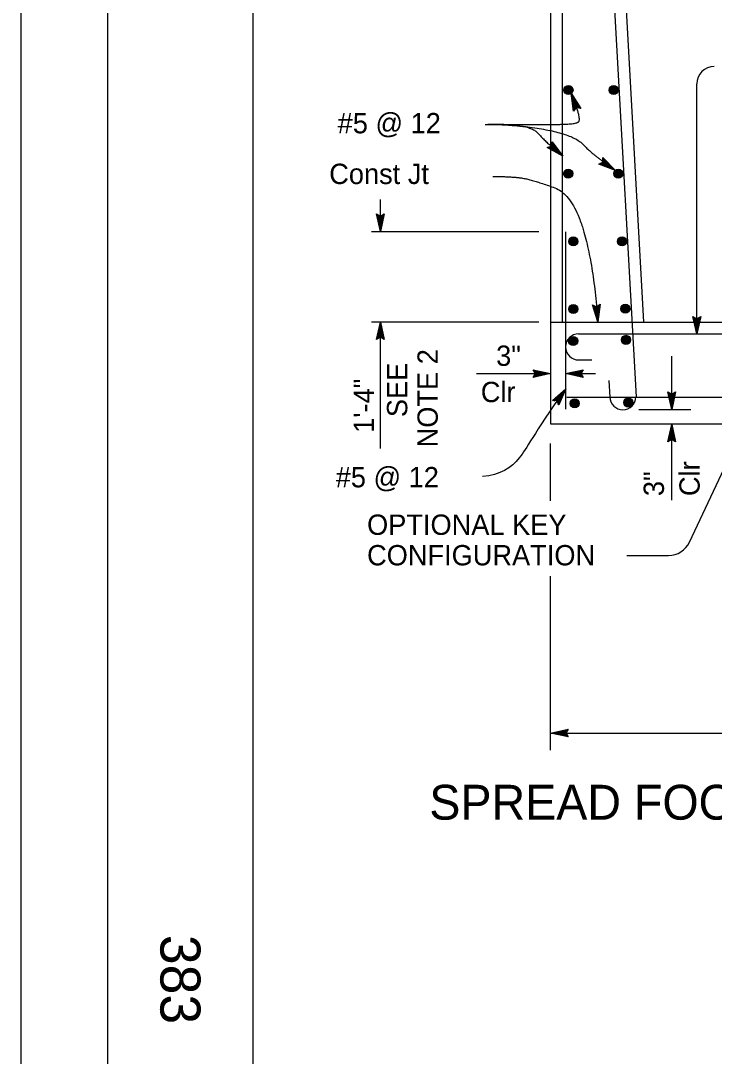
# Model space of a CAD drawing. Extents: x -894 to 866, y -472 to 714.
# Drawn here: x -894 to -655.2, y 97.2 to 453.6 of the extents above; entities that cross this region are included whole.
import ezdxf

# ---------------------------------------------------------------- set-up
doc = ezdxf.new("R2010")
doc.units = 0
for name, color, linetype in [('border_PLOTTING-ELEMENTS', 7, 'Continuous'), ('border_rw_22x34_Cut_Lines', 7, 'Continuous'), ('border_SHEET', 7, 'Continuous'), ('border_WITHIN-BORDER-anno', 7, 'Continuous'), ('str_Concrete-A', 7, 'Continuous'), ('str_Reinforcement-A', 7, 'Continuous'), ('str_Reinforcement-B', 7, 'Continuous'), ('str_Reinforcement-C', 7, 'Continuous'), ('str_Reinforcement-D', 7, 'Continuous'), ('str_Text-A', 7, 'Continuous')]:
    doc.layers.add(name, color=color, linetype=linetype)

msp = doc.modelspace()

# ---------------------------------------------------------------- linework, layer by layer
at = {"layer": 'border_PLOTTING-ELEMENTS'}
for points in [[(-894.04, -472.44), (865.96, -472.44), (865.96, 713.56), (-894.04, 713.56)], [(-864.04, 670.56), (835.96, 670.56), (835.96, -429.44), (-864.04, -429.44)]]:
    msp.add_lwpolyline(points, close=True, dxfattribs=at)
at = {"layer": 'border_rw_22x34_Cut_Lines'}
msp.add_lwpolyline([(-864.04, 670.56), (835.96, 670.56), (835.96, -429.44), (-864.04, -429.44)], close=True, dxfattribs=at)
at = {"layer": 'border_SHEET'}
msp.add_line((-814.04, -404.44), (-814.04, 645.56), dxfattribs=at)
at = {"layer": 'str_Concrete-A'}
for p, q in [((-711.58, 564.86), (-711.58, 314.87)), ((-691.58, 564.86), (-679.58, 349.87)), ((-711.58, 349.87), (-541.59, 349.87)), ((-711.58, 314.87), (-644.08, 314.87))]:
    msp.add_line(p, q, dxfattribs=at)
at = {"layer": 'str_Reinforcement-A'}
for p, q in [((-695.4, 561.44), (-682.15, 324.14)), ((-691.52, 329.84), (-691.2, 324.12))]:
    msp.add_line(p, q, dxfattribs=at)
msp.add_arc((-686.7, 324.25), 4.5, 181.6422, 358.4592, dxfattribs=at)
at = {"layer": 'str_Reinforcement-B'}
for centre, radius in [((-705.44, 429.76), 1.56), ((-689.9, 429.76), 1.56), ((-705.44, 429.76), 1.37), ((-705.44, 429.76), 1.19), ((-705.44, 429.76), 1), ((-705.44, 429.76), 0.812), ((-705.44, 429.76), 0.625), ((-705.44, 429.76), 0.437), ((-705.44, 429.76), 0.187), ((-689.9, 429.76), 1.37), ((-689.9, 429.76), 1.19), ((-689.9, 429.76), 1), ((-689.9, 429.76), 0.812), ((-689.9, 429.76), 0.625), ((-689.9, 429.76), 0.437), ((-689.9, 429.76), 0.187), ((-705.54, 400.98), 1.56), ((-705.54, 400.98), 1.37), ((-705.54, 400.98), 1.19), ((-705.54, 400.98), 1), ((-705.54, 400.98), 0.812), ((-705.54, 400.98), 0.625), ((-705.54, 400.98), 0.437), ((-705.54, 400.98), 0.187), ((-688.31, 400.99), 1.56), ((-688.31, 400.99), 1.37), ((-688.31, 400.99), 1.19), ((-688.31, 400.99), 1), ((-688.31, 400.99), 0.812), ((-688.31, 400.99), 0.625), ((-688.31, 400.99), 0.437), ((-688.31, 400.99), 0.187), ((-703.77, 377.65), 1.56), ((-703.77, 377.65), 1.37), ((-703.77, 377.65), 1.19), ((-703.77, 377.65), 1), ((-703.77, 377.65), 0.812), ((-703.77, 377.65), 0.625), ((-703.77, 377.65), 0.437), ((-703.77, 377.65), 0.187), ((-687.01, 377.65), 1.56), ((-687.01, 377.65), 1.37), ((-687.01, 377.65), 1.19), ((-687.01, 377.65), 1), ((-687.01, 377.65), 0.812), ((-687.01, 377.65), 0.625), ((-687.01, 377.65), 0.437), ((-687.01, 377.65), 0.187), ((-703.78, 354.39), 1.56), ((-703.78, 354.39), 1.37), ((-703.78, 354.39), 1.19), ((-703.78, 354.39), 1), ((-703.78, 354.39), 0.812), ((-703.78, 354.39), 0.625), ((-703.78, 354.39), 0.437), ((-703.78, 354.39), 0.187), ((-685.87, 354.49), 1.56), ((-685.87, 354.49), 1.37), ((-685.87, 354.49), 1.19), ((-685.87, 354.49), 1), ((-685.87, 354.49), 0.812), ((-685.87, 354.49), 0.625), ((-685.87, 354.49), 0.437), ((-685.87, 354.49), 0.187), ((-703.83, 343.41), 1.56), ((-703.83, 343.41), 1.37), ((-703.83, 343.41), 1.19), ((-703.83, 343.41), 1), ((-703.83, 343.41), 0.812), ((-703.83, 343.41), 0.625), ((-703.83, 343.41), 0.437), ((-703.83, 343.41), 0.187), ((-685.65, 343.79), 1.56), ((-685.65, 343.79), 1.37), ((-685.65, 343.79), 1.19), ((-685.65, 343.79), 1), ((-685.65, 343.79), 0.812), ((-685.65, 343.79), 0.625), ((-685.65, 343.79), 0.437), ((-685.65, 343.79), 0.187), ((-703.31, 321.93), 1.56), ((-703.31, 321.93), 1.37), ((-703.31, 321.93), 1.19), ((-703.31, 321.93), 1), ((-703.31, 321.93), 0.812), ((-703.31, 321.93), 0.625), ((-703.31, 321.93), 0.437), ((-703.31, 321.93), 0.187), ((-684.87, 322.23), 1.56), ((-684.87, 322.23), 1.37), ((-684.87, 322.23), 1.19), ((-684.87, 322.23), 1), ((-684.87, 322.23), 0.812), ((-684.87, 322.23), 0.625), ((-684.87, 322.23), 0.437), ((-684.87, 322.23), 0.187)]:
    msp.add_circle(centre, radius, dxfattribs=at)
at = {"layer": 'str_Reinforcement-C'}
for p, q in [((-707.58, 561.61), (-707.58, 349.87)), ((-706.43, 380.98), (-706.43, 319.97))]:
    msp.add_line(p, q, dxfattribs=at)
at = {"layer": 'str_Reinforcement-D'}
for p, q in [((-701.94, 345.87), (-546.36, 345.87)), ((-701.94, 336.87), (-697.43, 336.87)), ((-705.98, 324.01), (-546.36, 324.01))]:
    msp.add_line(p, q, dxfattribs=at)
msp.add_arc((-701.94, 341.37), 4.5, 90, 270, dxfattribs=at)
at = {"layer": 'str_Text-A'}
for p, q in [((-661.24, 345.87), (-661.24, 431.88)), ((-704.53, 428.61), (-702.77, 425.57)), ((-703.74, 422.52), (-704.46, 428.63)), ((-704.46, 428.63), (-704.46, 428.63)), ((-704.46, 428.63), (-701.22, 423.41)), ((-703.47, 422.85), (-704, 427.33)), ((-703.99, 427.32), (-701.64, 423.51)), ((-703.21, 423.19), (-703.55, 426.02)), ((-703.55, 426.02), (-702.02, 423.56)), ((-702.94, 423.47), (-703.09, 424.72)), ((-703.09, 424.72), (-702.44, 423.67)), ((-702.74, 423.72), (-703.74, 422.52)), ((-703.74, 422.52), (-703.74, 422.52)), ((-701.22, 423.41), (-702.74, 423.72)), ((-701.22, 423.41), (-701.22, 423.41)), ((-712.8, 409.94), (-711.32, 410.42)), ((-707.39, 407.02), (-712.8, 409.94)), ((-712.8, 409.94), (-712.8, 409.94)), ((-708.45, 407.93), (-712.39, 410.06)), ((-709.48, 408.83), (-712.03, 410.2)), ((-710.52, 409.73), (-711.61, 410.32)), ((-711.32, 410.42), (-711.05, 411.96)), ((-711.27, 410.74), (-710.52, 409.73)), ((-711.18, 411.12), (-709.48, 408.83)), ((-711.12, 411.55), (-708.43, 407.92)), ((-711.05, 411.96), (-711.05, 411.96)), ((-711.05, 411.96), (-707.39, 407.02)), ((-707.39, 407.02), (-707.39, 407.02)), ((-693.64, 404.95), (-693.57, 406.51)), ((-693.57, 406.51), (-693.57, 406.51)), ((-693.57, 406.51), (-689.29, 402.1)), ((-695.04, 404.28), (-693.64, 404.95)), ((-689.29, 402.1), (-695.04, 404.28)), ((-695.04, 404.28), (-695.04, 404.28)), ((-690.46, 402.86), (-694.64, 404.45)), ((-691.6, 403.62), (-694.3, 404.64)), ((-692.75, 404.38), (-693.91, 404.82)), ((-693.63, 405.28), (-692.75, 404.38)), ((-693.59, 406.1), (-690.44, 402.86)), ((-693.59, 405.67), (-691.6, 403.62)), ((-689.29, 402.1), (-689.29, 402.1)), ((-770.19, 380.98), (-770.19, 392.05)), ((-770.19, 380.98), (-770.19, 392.05)), ((-770.19, 381.11), (-771.52, 387.11)), ((-771.52, 387.11), (-771.52, 387.11)), ((-771.52, 387.11), (-770.19, 386.31)), ((-770.19, 381.11), (-771.52, 387.11)), ((-771.52, 387.11), (-771.52, 387.11)), ((-771.52, 387.11), (-770.19, 386.31)), ((-770.2, 382.5), (-771.16, 386.87)), ((-770.2, 382.5), (-771.16, 386.87)), ((-770.19, 383.87), (-770.82, 386.69)), ((-770.19, 383.87), (-770.82, 386.69)), ((-770.19, 385.25), (-770.46, 386.46)), ((-770.19, 385.25), (-770.46, 386.46)), ((-770.19, 386.31), (-768.85, 387.11)), ((-768.85, 387.11), (-770.19, 381.11)), ((-770.19, 386.31), (-768.85, 387.11)), ((-768.85, 387.11), (-770.19, 381.11)), ((-769.21, 386.89), (-770.19, 382.49)), ((-769.21, 386.89), (-770.19, 382.49)), ((-769.57, 386.66), (-770.19, 383.87)), ((-769.57, 386.66), (-770.19, 383.87)), ((-769.92, 386.48), (-770.19, 385.25)), ((-769.92, 386.48), (-770.19, 385.25)), ((-768.85, 387.11), (-768.85, 387.11)), ((-768.85, 387.11), (-768.85, 387.11)), ((-715.7, 380.98), (-773.27, 380.98)), ((-715.7, 380.98), (-773.27, 380.98)), ((-770.19, 381.11), (-770.19, 381.11)), ((-770.19, 381.11), (-770.19, 381.11)), ((-695.38, 349.94), (-697.2, 355.81)), ((-697.2, 355.81), (-697.2, 355.81)), ((-697.2, 355.81), (-695.81, 355.12)), ((-695.5, 351.32), (-696.82, 355.6)), ((-695.61, 352.69), (-696.46, 355.46)), ((-695.72, 354.07), (-696.09, 355.25)), ((-695.81, 355.12), (-694.54, 356.03)), ((-695.55, 355.32), (-695.72, 354.07)), ((-695.22, 355.52), (-695.61, 352.69)), ((-694.88, 355.78), (-695.5, 351.31)), ((-694.54, 356.03), (-695.38, 349.94)), ((-694.54, 356.03), (-694.54, 356.03)), ((-715.7, 349.87), (-773.27, 349.87)), ((-715.7, 349.87), (-773.27, 349.87)), ((-771.53, 343.87), (-770.19, 349.87)), ((-771.53, 343.87), (-770.19, 349.87)), ((-770.19, 349.87), (-770.19, 349.87)), ((-770.19, 349.87), (-768.86, 343.87)), ((-770.19, 306.43), (-770.19, 349.87)), ((-770.19, 349.87), (-770.19, 349.87)), ((-770.19, 349.87), (-768.86, 343.87)), ((-770.19, 306.43), (-770.19, 349.87)), ((-695.38, 349.94), (-695.38, 349.94)), ((-661.24, 345.87), (-662.57, 351.87)), ((-662.57, 351.87), (-662.57, 351.87)), ((-662.57, 351.87), (-661.24, 351.07)), ((-661.24, 347.26), (-662.21, 351.63)), ((-661.23, 348.63), (-661.86, 351.45)), ((-661.23, 350.01), (-661.5, 351.22)), ((-661.24, 351.07), (-659.9, 351.87)), ((-659.9, 351.87), (-661.24, 345.87)), ((-660.25, 351.65), (-661.23, 347.25)), ((-660.61, 351.42), (-661.23, 348.63)), ((-660.96, 351.24), (-661.23, 350.01)), ((-659.9, 351.87), (-659.9, 351.87)), ((-771.18, 344.08), (-770.19, 348.49)), ((-771.18, 344.08), (-770.19, 348.49)), ((-770.82, 344.32), (-770.2, 347.1)), ((-770.82, 344.32), (-770.2, 347.1)), ((-770.47, 344.49), (-770.2, 345.72)), ((-770.47, 344.49), (-770.2, 345.72)), ((-770.2, 347.1), (-769.57, 344.28)), ((-770.2, 347.1), (-769.57, 344.28)), ((-770.2, 345.72), (-769.93, 344.51)), ((-770.2, 345.72), (-769.93, 344.51)), ((-770.19, 348.47), (-769.22, 344.1)), ((-770.19, 348.47), (-769.22, 344.1)), ((-661.24, 345.87), (-661.24, 345.87)), ((-770.19, 344.67), (-771.53, 343.87)), ((-770.19, 344.67), (-771.53, 343.87)), ((-771.53, 343.87), (-771.53, 343.87)), ((-771.53, 343.87), (-771.53, 343.87)), ((-768.86, 343.87), (-770.19, 344.67)), ((-768.86, 343.87), (-770.19, 344.67)), ((-768.86, 343.87), (-768.86, 343.87)), ((-768.86, 343.87), (-768.86, 343.87)), ((-669.91, 319.87), (-669.91, 338.19)), ((-737.07, 332.17), (-711.58, 332.17)), ((-716.78, 332.17), (-717.58, 333.51)), ((-717.58, 333.51), (-717.58, 333.51)), ((-717.58, 333.51), (-711.58, 332.17)), ((-711.58, 332.17), (-717.58, 330.84)), ((-717.58, 330.84), (-716.78, 332.17)), ((-717.37, 333.16), (-712.96, 332.17)), ((-712.97, 332.17), (-717.35, 331.2)), ((-714.35, 332.17), (-717.17, 331.55)), ((-717.13, 332.8), (-714.35, 332.17)), ((-716.96, 332.45), (-715.73, 332.17)), ((-715.73, 332.17), (-716.94, 331.91)), ((-711.58, 332.17), (-711.58, 332.17)), ((-706.43, 332.17), (-700.43, 333.5)), ((-706.43, 332.17), (-696.16, 332.17)), ((-700.43, 330.83), (-706.43, 332.17)), ((-706.43, 332.17), (-706.43, 332.17)), ((-700.65, 331.19), (-705.05, 332.17)), ((-705.04, 332.18), (-700.67, 333.14)), ((-703.67, 332.17), (-700.85, 332.8)), ((-700.89, 331.55), (-703.67, 332.17)), ((-702.29, 332.17), (-701.08, 332.44)), ((-701.06, 331.89), (-702.29, 332.17)), ((-700.43, 333.5), (-701.23, 332.17)), ((-701.23, 332.17), (-700.43, 330.83)), ((-700.43, 333.5), (-700.43, 333.5)), ((-717.58, 330.84), (-717.58, 330.84)), ((-700.43, 330.83), (-700.43, 330.83)), ((-669.91, 319.87), (-671.24, 325.87)), ((-671.24, 325.87), (-671.24, 325.87)), ((-671.24, 325.87), (-669.91, 325.07)), ((-669.91, 321.26), (-670.88, 325.63)), ((-669.9, 322.63), (-670.53, 325.45)), ((-669.9, 324.01), (-670.17, 325.22)), ((-669.91, 325.07), (-668.57, 325.87)), ((-668.57, 325.87), (-669.91, 319.87)), ((-668.92, 325.65), (-669.91, 321.25)), ((-669.28, 325.42), (-669.9, 322.63)), ((-669.63, 325.24), (-669.9, 324.01)), ((-668.57, 325.87), (-668.57, 325.87)), ((-681.25, 319.87), (-663.36, 319.87)), ((-669.91, 319.87), (-669.91, 319.87)), ((-671.25, 308.68), (-669.91, 314.68)), ((-669.91, 288.59), (-669.91, 314.68)), ((-669.91, 314.68), (-669.91, 314.68)), ((-669.91, 314.68), (-668.58, 308.68)), ((-670.89, 308.9), (-669.91, 313.3)), ((-670.53, 309.13), (-669.91, 311.92)), ((-670.18, 309.31), (-669.91, 310.54)), ((-669.91, 311.92), (-669.28, 309.1)), ((-669.91, 310.54), (-669.64, 309.33)), ((-669.9, 313.29), (-668.94, 308.92)), ((-711.58, 299.01), (-711.58, 308.17)), ((-669.91, 309.48), (-671.25, 308.68)), ((-671.25, 308.68), (-671.25, 308.68)), ((-668.58, 308.68), (-669.91, 309.48)), ((-668.58, 308.68), (-668.58, 308.68)), ((-663.79, 274.16), (-648.22, 307.31)), ((-711.58, 288.4), (-711.58, 299.01)), ((-685.37, 269.58), (-671.02, 269.58)), ((-711.58, 202.56), (-711.58, 262.47)), ((-711.58, 208.47), (-705.58, 209.8)), ((-711.58, 208.47), (-541.59, 208.47)), ((-705.58, 207.13), (-711.58, 208.47)), ((-711.58, 208.47), (-711.58, 208.47)), ((-705.8, 207.49), (-710.2, 208.47)), ((-710.19, 208.48), (-705.82, 209.44)), ((-708.82, 208.47), (-706, 209.1)), ((-706.03, 207.85), (-708.82, 208.47)), ((-707.44, 208.47), (-706.23, 208.74)), ((-706.21, 208.2), (-707.44, 208.47)), ((-705.58, 209.8), (-706.38, 208.47)), ((-706.38, 208.47), (-705.58, 207.13)), ((-705.58, 209.8), (-705.58, 209.8)), ((-705.58, 207.13), (-705.58, 207.13))]:
    msp.add_line(p, q, dxfattribs=at)
msp.add_lwpolyline([(-710.91, 322.9), (-706.4, 326.94), (-708.78, 321.37), (-708.94, 321.75), (-707.2, 325.82), (-710.51, 322.87), (-710.1, 322.84), (-707.99, 324.73), (-709.1, 322.12), (-709.26, 322.49), (-708.78, 323.62), (-709.7, 322.8), (-709.38, 322.78), (-708.78, 321.37), (-709.38, 322.78)], close=True, dxfattribs=at)
for centre, radius, start, end in [((-655.24, 431.88), 6, 90, 180), ((-671.02, 277.58), 8, 270, 334.8396)]:
    msp.add_arc(centre, radius, start, end, dxfattribs=at)
for points, degree in [([(-734.09, 417.95), (-723.53, 417.95), (-714.39, 417.95), (-703.24, 417.95), (-700.75, 419.61), (-704.46, 428.63)], 2), ([(-734.09, 417.95), (-719.14, 418.42), (-713.21, 411.77), (-707.39, 407.02)], 2), ([(-734.09, 417.95), (-723.17, 417.95), (-703.36, 414.26), (-697.26, 407.61), (-689.29, 402.1)], 2), ([(-731.48, 400.01), (-723.88, 400.01), (-716.53, 398.47), (-703.83, 393.72), (-696.59, 368.66), (-695.38, 349.94)], 2), ([(-706.4, 326.94), (-718.04, 310.67), (-721.21, 302.42), (-729.01, 297.19), (-735.04, 296.77)], 3)]:
    msp.add_open_spline(points, degree=degree, dxfattribs=at)

# ---------------------------------------------------------------- texts
at = {"layer": 'border_WITHIN-BORDER-anno'}
msp.add_text('383', height=13.779, rotation=270, dxfattribs=at).set_placement((-845.95, 139.04))
at = {"layer": 'str_Text-A'}
for s, height, p in [('#5 @ 12', 7, (-784.91, 414.86)), ('Const Jt', 7, (-787.82, 397.41)), ('3"', 7, (-730.35, 334.84)), ('Clr', 7, (-735.63, 322.35)), ('#5 @ 12', 7, (-785.58, 293.03)), ('OPTIONAL KEY', 6.9999, (-774.79, 276.68)), ('CONFIGURATION', 6.9999, (-774.79, 266.18)), ('SPREAD FOOTING SECTION', 11.9999, (-753.35, 178.67))]:
    msp.add_text(s, height=height, dxfattribs=at).set_placement(p)
for s, p in [('NOTE 2', (-750.44, 306.79)), ('SEE', (-760.94, 317.19)), ('1\'-4"', (-772.41, 311.79)), ('Clr', (-660.26, 290.02)), ('3"', (-672.57, 290.02))]:
    msp.add_text(s, height=7, rotation=90, dxfattribs=at).set_placement(p)

doc.saveas('drawing.dxf')
